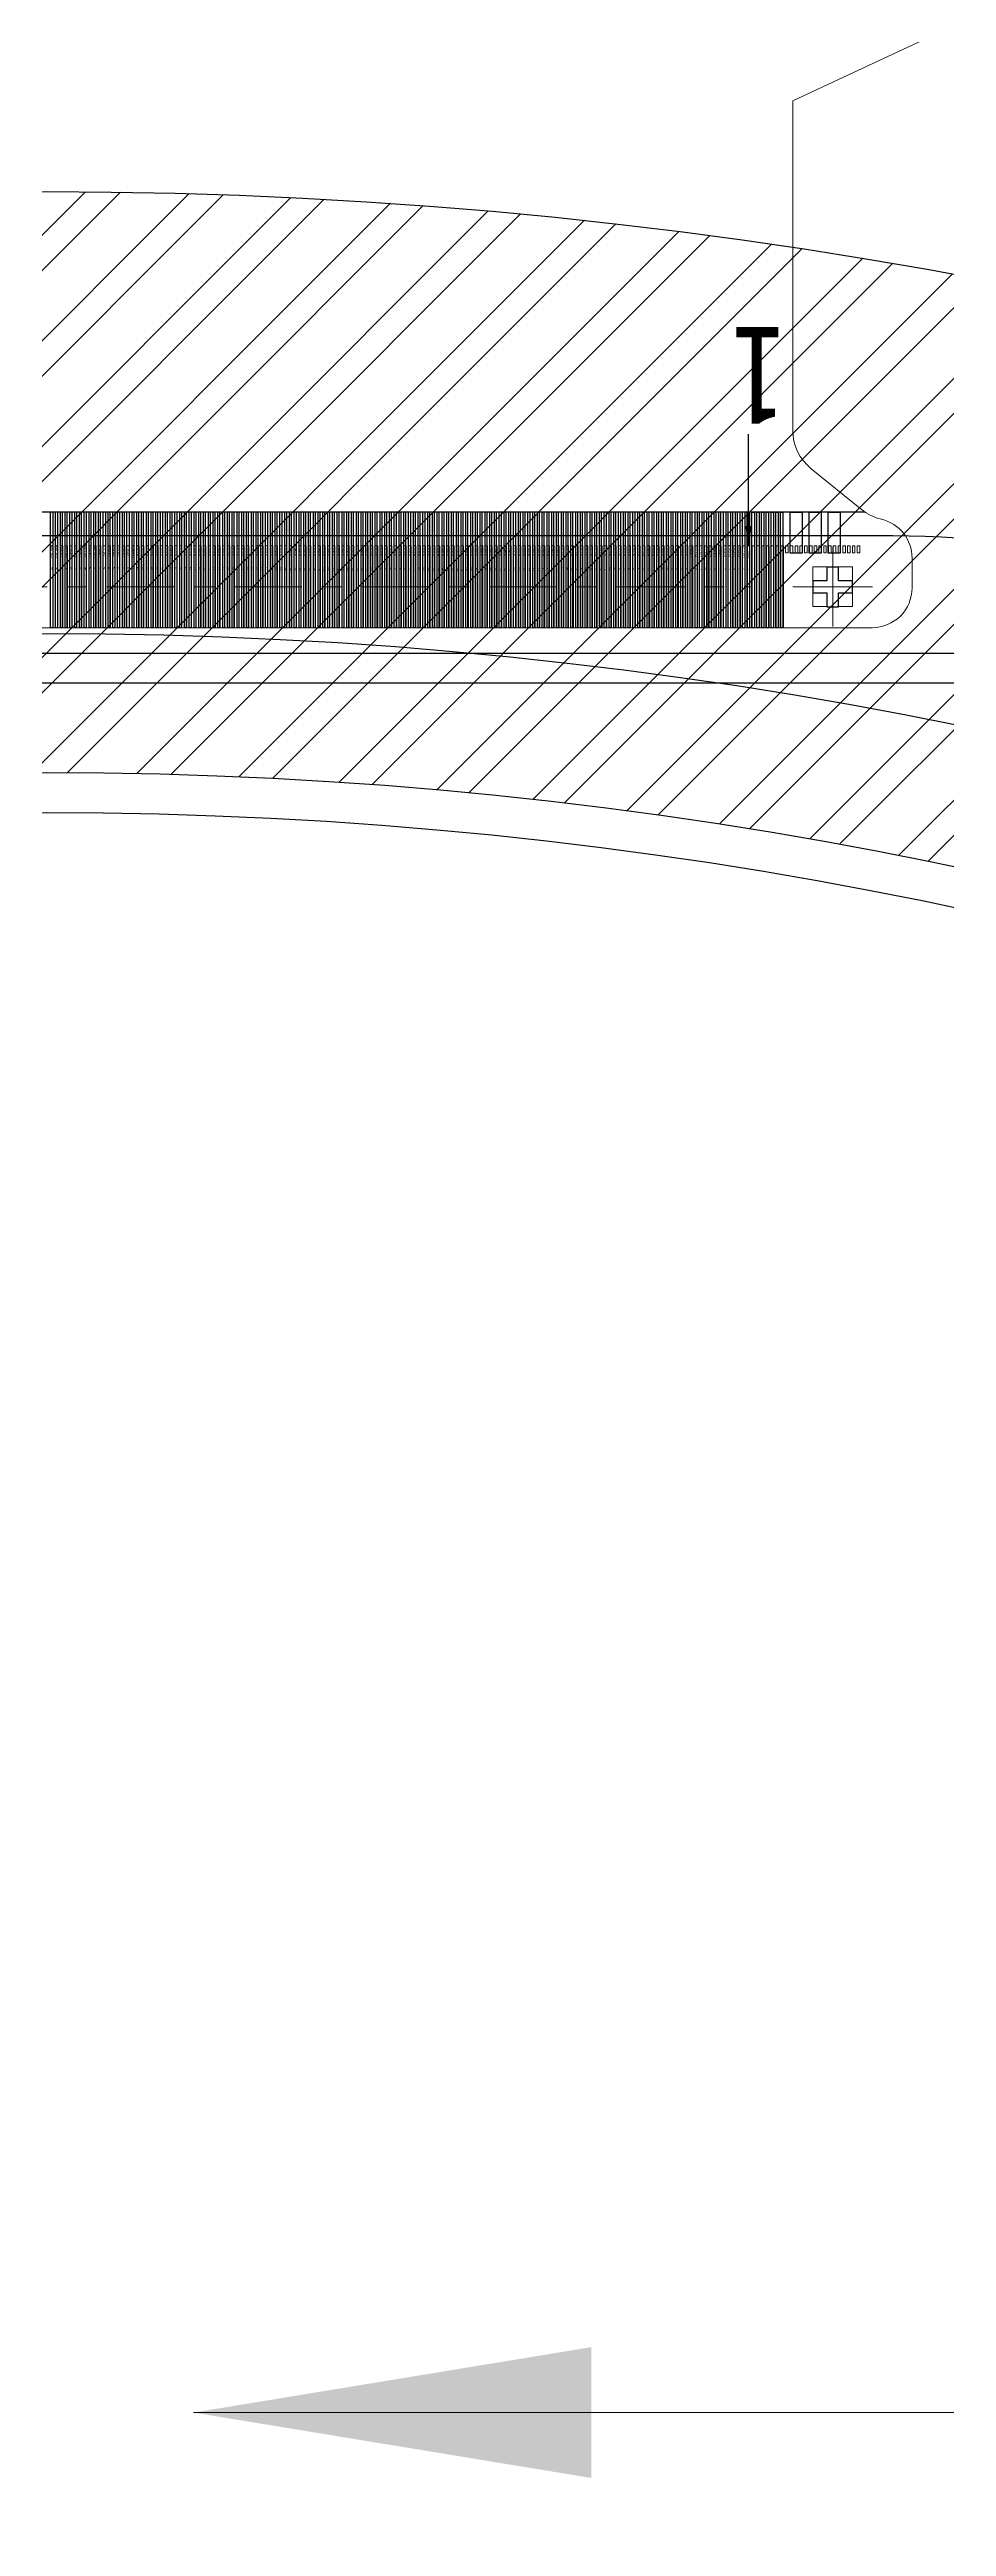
# Model space of a CAD drawing. Header units: inches. Extents: x 265 to 1423, y -753 to -394.
# Drawn here: x 1141.51 to 1146.02, y -616.53 to -604.08 of the extents above; entities that cross this region are included whole.
import ezdxf
from ezdxf.enums import TextEntityAlignment as Align

# ---------------------------------------------------------------- set-up
doc = ezdxf.new("R2010")
doc.units = ezdxf.units.IN
doc.header["$LTSCALE"] = 0.909449
doc.header["$MEASUREMENT"] = 0
doc.header["$PDMODE"] = 3
doc.header["$PDSIZE"] = 0.3125
doc.linetypes.add('CENTER', pattern=[0.6, 0.375, -0.075, 0.075, -0.075])
doc.layers.get('0').update_dxf_attribs({"linetype": 'CONTINUOUS'})
doc.layers.get('Defpoints').update_dxf_attribs({"linetype": 'CONTINUOUS'})
for name, color, linetype in [('01 Copper', 3, 'CONTINUOUS'), ('06 Cutline', 4, 'CONTINUOUS'), ('09 Center_line', 1, 'CONTINUOUS'), ('13 OL no.', 190, 'CONTINUOUS'), ('14 OL name', 220, 'CONTINUOUS'), ('COVER LENS', 6, 'CONTINUOUS'), ('DIM（标注）', 3, 'CONTINUOUS')]:
    doc.layers.add(name, color=color, linetype=linetype)
doc.layers.add('中心线', color=1, linetype='CENTER', lineweight=0)
doc.styles.add('CCN-1', font='SimSun.ttf', dxfattribs={"width": 0.85})
doc.styles.add('MBC_Arial_Font', font='arial.ttf')
doc.styles.get("Standard").update_dxf_attribs({"font": 'txt', "width": 0.8})
doc.styles.add('宋体', font='SimSun.ttf', dxfattribs={"width": 0.8})
doc.dimstyles.new('DIM-CCN', dxfattribs={"dimscale": 0.9, "dimtxt": 1.7, "dimasz": 1.8, "dimexe": 1.5, "dimexo": 0.5, "dimgap": 0.3, "dimtad": 1, "dimzin": 0, "dimdsep": 46, "dimtxsty": 'CCN-1', "dimblk": 'OPEN30', "dimcen": 0.05, "dimclrd": 256, "dimclre": 256, "dimclrt": 256, "dimadec": 0, "dimazin": 0, "dimtfac": 1, "dimtofl": 0, "dimtmove": 0, "dimatfit": 3, "dimldrblk": 'OPEN30', "dimfxl": 1, "dimtolj": 1, "dimtzin": 0, "dimlwd": -1, "dimlwe": -1, "dimarcsym": 0})
doc.dimstyles.new('ISO-25', dxfattribs={"dimtxt": 2.5, "dimasz": 2.5, "dimexe": 1.25, "dimexo": 0.625, "dimtad": 1, "dimtxsty": 'Standard', "dimcen": 2.5, "dimadec": 0, "dimazin": 0, "dimtfac": 1, "dimtmove": 0, "dimatfit": 3, "dimfxl": 1, "dimarcsym": 0})
doc.dimstyles.new('STANDARD$7', dxfattribs={"dimtxt": 1.5, "dimasz": 0.3, "dimexe": 0.25, "dimexo": 0.25, "dimgap": 0.25, "dimtad": 0, "dimzin": 0, "dimdsep": 46, "dimtxsty": 'Standard', "dimcen": 0.5, "dimclrd": 256, "dimclre": 5, "dimclrt": 256, "dimazin": 0, "dimtfac": 1, "dimtmove": 0, "dimatfit": 1, "dimfxl": 1, "dimtolj": 1, "dimtzin": 0, "dimlwd": -1, "dimarcsym": 0})

# ---------------------------------------------------------------- blocks, each defined once
blk = doc.blocks.new('GVO3310')
at = {"color": 1}
blk.add_line((3755.74, -505.905), (3747.508, -505.905), dxfattribs=at)
at = {"layer": '01 Copper'}
for p, q in [((3751.907, -506.485), (3751.907, -505.905)), ((3751.919, -505.905), (3751.919, -506.485))]:
    blk.add_line(p, q, dxfattribs=at)
for points in [[(3751.643, -506.485), (3751.643, -505.905)], [(3751.655, -505.905), (3751.655, -506.485)], [(3751.667, -505.905), (3751.667, -506.485)], [(3751.679, -506.485), (3751.679, -505.905)], [(3751.691, -505.905), (3751.691, -506.485)], [(3751.703, -506.485), (3751.703, -505.905)], [(3751.715, -505.905), (3751.715, -506.485)], [(3751.727, -506.485), (3751.727, -505.905)], [(3751.739, -505.905), (3751.739, -506.485)], [(3751.751, -506.485), (3751.751, -505.905)], [(3751.763, -505.905), (3751.763, -506.485)], [(3751.775, -506.485), (3751.775, -505.905)], [(3751.787, -505.905), (3751.787, -506.485)], [(3751.799, -506.485), (3751.799, -505.905)], [(3751.811, -505.905), (3751.811, -506.485)], [(3751.823, -506.485), (3751.823, -505.905)], [(3751.835, -505.905), (3751.835, -506.485)], [(3751.847, -506.485), (3751.847, -505.905)], [(3751.859, -505.905), (3751.859, -506.485)], [(3751.871, -506.485), (3751.871, -505.905)], [(3751.883, -505.905), (3751.883, -506.485)], [(3751.895, -506.485), (3751.895, -505.905)], [(3751.931, -505.905), (3751.931, -506.485)], [(3751.943, -506.485), (3751.943, -505.905)], [(3751.955, -505.905), (3751.955, -506.485)], [(3751.967, -505.905), (3751.967, -506.485)], [(3751.979, -506.485), (3751.979, -505.905)], [(3751.991, -506.485), (3751.991, -505.905)], [(3752.003, -505.905), (3752.003, -506.485)], [(3752.015, -506.485), (3752.015, -505.905)], [(3752.027, -506.485), (3752.027, -505.905)], [(3752.039, -505.905), (3752.039, -506.485)], [(3752.051, -505.905), (3752.051, -506.485)], [(3752.063, -506.485), (3752.063, -505.905)], [(3752.075, -505.905), (3752.075, -506.485)], [(3752.087, -506.485), (3752.087, -505.905)], [(3752.099, -505.905), (3752.099, -506.485)], [(3752.111, -506.485), (3752.111, -505.905)], [(3752.123, -505.905), (3752.123, -506.485)], [(3752.135, -506.485), (3752.135, -505.905)], [(3752.147, -505.905), (3752.147, -506.485)], [(3752.159, -506.485), (3752.159, -505.905)], [(3752.171, -505.905), (3752.171, -506.485)], [(3752.183, -506.485), (3752.183, -505.905)], [(3752.195, -505.905), (3752.195, -506.485)], [(3752.207, -506.485), (3752.207, -505.905)], [(3752.219, -505.905), (3752.219, -506.485)], [(3752.231, -506.485), (3752.231, -505.905)], [(3752.243, -505.905), (3752.243, -506.485)], [(3752.255, -506.485), (3752.255, -505.905)], [(3752.267, -505.905), (3752.267, -506.485)], [(3752.279, -506.485), (3752.279, -505.905)], [(3752.291, -505.905), (3752.291, -506.485)], [(3752.303, -506.485), (3752.303, -505.905)], [(3752.315, -505.905), (3752.315, -506.485)], [(3752.327, -506.485), (3752.327, -505.905)], [(3752.339, -505.905), (3752.339, -506.485)], [(3752.351, -506.485), (3752.351, -505.905)], [(3752.363, -505.905), (3752.363, -506.485)], [(3752.375, -506.485), (3752.375, -505.905)], [(3752.387, -505.905), (3752.387, -506.485)], [(3752.399, -506.485), (3752.399, -505.905)], [(3752.411, -505.905), (3752.411, -506.485)], [(3752.423, -506.485), (3752.423, -505.905)], [(3752.435, -505.905), (3752.435, -506.485)], [(3752.447, -506.485), (3752.447, -505.905)], [(3752.459, -505.905), (3752.459, -506.485)], [(3752.471, -506.485), (3752.471, -505.905)], [(3752.483, -505.905), (3752.483, -506.485)], [(3752.495, -506.485), (3752.495, -505.905)], [(3752.507, -505.905), (3752.507, -506.485)], [(3752.519, -506.485), (3752.519, -505.905)], [(3752.531, -505.905), (3752.531, -506.485)], [(3752.543, -506.485), (3752.543, -505.905)], [(3752.555, -505.905), (3752.555, -506.485)], [(3752.567, -506.485), (3752.567, -505.905)], [(3752.579, -505.905), (3752.579, -506.485)], [(3752.591, -506.485), (3752.591, -505.905)], [(3752.603, -505.905), (3752.603, -506.485)], [(3752.615, -506.485), (3752.615, -505.905)], [(3752.627, -505.905), (3752.627, -506.485)], [(3752.639, -506.485), (3752.639, -505.905)], [(3752.651, -505.905), (3752.651, -506.485)], [(3752.663, -506.485), (3752.663, -505.905)], [(3752.675, -505.905), (3752.675, -506.485)], [(3752.687, -506.485), (3752.687, -505.905)], [(3752.699, -505.905), (3752.699, -506.485)], [(3752.711, -506.485), (3752.711, -505.905)], [(3752.723, -505.905), (3752.723, -506.485)], [(3752.735, -506.485), (3752.735, -505.905)], [(3752.747, -505.905), (3752.747, -506.485)], [(3752.759, -506.485), (3752.759, -505.905)], [(3752.771, -505.905), (3752.771, -506.485)], [(3752.783, -506.485), (3752.783, -505.905)], [(3752.795, -505.905), (3752.795, -506.485)], [(3752.807, -506.485), (3752.807, -505.905)], [(3752.819, -505.905), (3752.819, -506.485)], [(3752.831, -506.485), (3752.831, -505.905)], [(3752.843, -505.905), (3752.843, -506.485)], [(3752.855, -506.485), (3752.855, -505.905)], [(3752.867, -505.905), (3752.867, -506.485)], [(3752.879, -506.485), (3752.879, -505.905)], [(3752.891, -505.905), (3752.891, -506.485)], [(3752.903, -506.485), (3752.903, -505.905)], [(3752.915, -505.905), (3752.915, -506.485)], [(3752.927, -506.485), (3752.927, -505.905)], [(3752.939, -505.905), (3752.939, -506.485)], [(3752.951, -506.485), (3752.951, -505.905)], [(3752.963, -505.905), (3752.963, -506.485)], [(3752.975, -506.485), (3752.975, -505.905)], [(3752.987, -505.905), (3752.987, -506.485)], [(3752.999, -506.485), (3752.999, -505.905)], [(3753.011, -505.905), (3753.011, -506.485)], [(3753.023, -506.485), (3753.023, -505.905)], [(3753.035, -505.905), (3753.035, -506.485)], [(3753.047, -506.485), (3753.047, -505.905)], [(3753.059, -505.905), (3753.059, -506.485)], [(3753.071, -506.485), (3753.071, -505.905)], [(3753.083, -505.905), (3753.083, -506.485)], [(3753.095, -506.485), (3753.095, -505.905)], [(3753.107, -505.905), (3753.107, -506.485)], [(3753.119, -506.485), (3753.119, -505.905)], [(3753.131, -505.905), (3753.131, -506.485)], [(3753.143, -506.485), (3753.143, -505.905)], [(3753.155, -505.905), (3753.155, -506.485)], [(3753.167, -506.485), (3753.167, -505.905)], [(3753.179, -505.905), (3753.179, -506.485)], [(3753.191, -506.485), (3753.191, -505.905)], [(3753.203, -505.905), (3753.203, -506.485)], [(3753.215, -506.485), (3753.215, -505.905)], [(3753.226, -505.905), (3753.226, -506.485)], [(3753.238, -506.485), (3753.238, -505.905)], [(3753.25, -505.905), (3753.25, -506.485)], [(3753.262, -506.485), (3753.262, -505.905)], [(3753.274, -505.905), (3753.274, -506.485)], [(3753.286, -506.485), (3753.286, -505.905)], [(3753.298, -505.905), (3753.298, -506.485)], [(3753.31, -506.485), (3753.31, -505.905)], [(3753.322, -505.905), (3753.322, -506.485)], [(3753.334, -506.485), (3753.334, -505.905)], [(3753.346, -505.905), (3753.346, -506.485)], [(3753.358, -506.485), (3753.358, -505.905)], [(3753.37, -505.905), (3753.37, -506.485)], [(3753.382, -506.485), (3753.382, -505.905)], [(3753.394, -505.905), (3753.394, -506.485)], [(3753.406, -506.485), (3753.406, -505.905)], [(3753.418, -505.905), (3753.418, -506.485)], [(3753.43, -506.485), (3753.43, -505.905)], [(3753.442, -505.905), (3753.442, -506.485)], [(3753.454, -506.485), (3753.454, -505.905)], [(3753.466, -505.905), (3753.466, -506.485)], [(3753.478, -506.485), (3753.478, -505.905)], [(3753.49, -505.905), (3753.49, -506.485)], [(3753.502, -506.485), (3753.502, -505.905)], [(3753.514, -505.905), (3753.514, -506.485)], [(3753.526, -506.485), (3753.526, -505.905)], [(3753.538, -505.905), (3753.538, -506.485)], [(3753.55, -506.485), (3753.55, -505.905)], [(3753.562, -505.905), (3753.562, -506.485)], [(3753.574, -506.485), (3753.574, -505.905)], [(3753.586, -505.905), (3753.586, -506.485)], [(3753.598, -506.485), (3753.598, -505.905)], [(3753.61, -505.905), (3753.61, -506.485)], [(3753.622, -506.485), (3753.622, -505.905)], [(3753.634, -505.905), (3753.634, -506.485)], [(3753.646, -506.485), (3753.646, -505.905)], [(3753.658, -505.905), (3753.658, -506.485)], [(3753.67, -506.485), (3753.67, -505.905)], [(3753.682, -505.905), (3753.682, -506.485)], [(3753.694, -506.485), (3753.694, -505.905)], [(3753.706, -505.905), (3753.706, -506.485)], [(3753.718, -506.485), (3753.718, -505.905)], [(3753.73, -505.905), (3753.73, -506.485)], [(3753.742, -506.485), (3753.742, -505.905)], [(3753.754, -505.905), (3753.754, -506.485)], [(3753.766, -506.485), (3753.766, -505.905)], [(3753.778, -505.905), (3753.778, -506.485)], [(3753.79, -506.485), (3753.79, -505.905)], [(3753.802, -505.905), (3753.802, -506.485)], [(3753.814, -506.485), (3753.814, -505.905)], [(3753.826, -505.905), (3753.826, -506.485)], [(3753.838, -506.485), (3753.838, -505.905)], [(3753.85, -505.905), (3753.85, -506.485)], [(3753.862, -506.485), (3753.862, -505.905)], [(3753.874, -505.905), (3753.874, -506.485)], [(3753.886, -506.485), (3753.886, -505.905)], [(3753.898, -505.905), (3753.898, -506.485)], [(3753.91, -506.485), (3753.91, -505.905)], [(3753.922, -505.905), (3753.922, -506.485)], [(3753.934, -506.485), (3753.934, -505.905)], [(3753.946, -505.905), (3753.946, -506.485)], [(3753.958, -506.485), (3753.958, -505.905)], [(3753.97, -505.905), (3753.97, -506.485)], [(3753.982, -506.485), (3753.982, -505.905)], [(3753.994, -505.905), (3753.994, -506.485)], [(3754.006, -506.485), (3754.006, -505.905)], [(3754.018, -505.905), (3754.018, -506.485)], [(3754.03, -506.485), (3754.03, -505.905)], [(3754.042, -505.905), (3754.042, -506.485)], [(3754.054, -506.485), (3754.054, -505.905)], [(3754.066, -505.905), (3754.066, -506.485)], [(3754.078, -506.485), (3754.078, -505.905)], [(3754.09, -505.905), (3754.09, -506.485)], [(3754.102, -506.485), (3754.102, -505.905)], [(3754.114, -505.905), (3754.114, -506.485)], [(3754.126, -506.485), (3754.126, -505.905)], [(3754.138, -505.905), (3754.138, -506.485)], [(3754.15, -506.485), (3754.15, -505.905)], [(3754.162, -505.905), (3754.162, -506.485)], [(3754.174, -506.485), (3754.174, -505.905)], [(3754.186, -505.905), (3754.186, -506.485)], [(3754.198, -506.485), (3754.198, -505.905)], [(3754.21, -505.905), (3754.21, -506.485)], [(3754.222, -506.485), (3754.222, -505.905)], [(3754.234, -505.905), (3754.234, -506.485)], [(3754.246, -506.485), (3754.246, -505.905)], [(3754.258, -505.905), (3754.258, -506.485)], [(3754.27, -506.485), (3754.27, -505.905)], [(3754.282, -505.905), (3754.282, -506.485)], [(3754.294, -506.485), (3754.294, -505.905)], [(3754.306, -505.905), (3754.306, -506.485)], [(3754.318, -506.485), (3754.318, -505.905)], [(3754.33, -505.905), (3754.33, -506.485)], [(3754.342, -506.485), (3754.342, -505.905)], [(3754.354, -505.905), (3754.354, -506.485)], [(3754.366, -506.485), (3754.366, -505.905)], [(3754.378, -505.905), (3754.378, -506.485)], [(3754.39, -506.485), (3754.39, -505.905)], [(3754.402, -505.905), (3754.402, -506.485)], [(3754.414, -506.485), (3754.414, -505.905)], [(3754.426, -505.905), (3754.426, -506.485)], [(3754.438, -506.485), (3754.438, -505.905)], [(3754.45, -505.905), (3754.45, -506.485)], [(3754.462, -506.485), (3754.462, -505.905)], [(3754.474, -505.905), (3754.474, -506.485)], [(3754.486, -506.485), (3754.486, -505.905)], [(3754.498, -505.905), (3754.498, -506.485)], [(3754.51, -506.485), (3754.51, -505.905)], [(3754.522, -505.905), (3754.522, -506.485)], [(3754.534, -506.485), (3754.534, -505.905)], [(3754.546, -505.905), (3754.546, -506.485)], [(3754.558, -506.485), (3754.558, -505.905)], [(3754.57, -505.905), (3754.57, -506.485)], [(3754.582, -506.485), (3754.582, -505.905)], [(3754.594, -505.905), (3754.594, -506.485)], [(3754.606, -506.485), (3754.606, -505.905)], [(3754.618, -505.905), (3754.618, -506.485)], [(3754.63, -506.485), (3754.63, -505.905)], [(3754.642, -505.905), (3754.642, -506.485)], [(3754.654, -506.485), (3754.654, -505.905)], [(3754.666, -505.905), (3754.666, -506.485)], [(3754.678, -506.485), (3754.678, -505.905)], [(3754.69, -505.905), (3754.69, -506.485)], [(3754.702, -506.485), (3754.702, -505.905)], [(3754.714, -505.905), (3754.714, -506.485)], [(3754.726, -506.485), (3754.726, -505.905)], [(3754.738, -505.905), (3754.738, -506.485)], [(3754.75, -506.485), (3754.75, -505.905)], [(3754.762, -505.905), (3754.762, -506.485)], [(3754.774, -506.485), (3754.774, -505.905)], [(3754.786, -505.905), (3754.786, -506.485)], [(3754.798, -506.485), (3754.798, -505.905)], [(3754.81, -505.905), (3754.81, -506.485)], [(3754.822, -506.485), (3754.822, -505.905)], [(3754.834, -505.905), (3754.834, -506.485)], [(3754.846, -506.485), (3754.846, -505.905)], [(3754.858, -505.905), (3754.858, -506.485)], [(3754.87, -506.485), (3754.87, -505.905)], [(3754.882, -505.905), (3754.882, -506.485)], [(3754.894, -505.905), (3754.894, -506.485)], [(3754.906, -506.485), (3754.906, -505.905)], [(3754.918, -505.905), (3754.918, -506.485)], [(3754.93, -506.485), (3754.93, -505.905)], [(3754.942, -505.905), (3754.942, -506.485)], [(3754.954, -506.485), (3754.954, -505.905)], [(3754.966, -506.485), (3754.966, -505.905)], [(3754.978, -505.905), (3754.978, -506.485)], [(3754.99, -506.485), (3754.99, -505.905)], [(3755.002, -505.905), (3755.002, -506.485)], [(3755.014, -506.485), (3755.014, -505.905)], [(3755.026, -505.905), (3755.026, -506.485)], [(3755.038, -505.905), (3755.038, -506.485)], [(3755.05, -506.485), (3755.05, -505.905)], [(3755.062, -505.905), (3755.062, -506.485)], [(3755.074, -506.485), (3755.074, -505.905)], [(3755.086, -505.905), (3755.086, -506.485)], [(3755.098, -506.485), (3755.098, -505.905)], [(3755.11, -506.485), (3755.11, -505.905)], [(3755.122, -506.485), (3755.122, -505.905)], [(3755.134, -505.905), (3755.134, -506.485)], [(3755.146, -506.485), (3755.146, -505.905)], [(3755.158, -505.905), (3755.158, -506.485)]]:
    blk.add_lwpolyline(points, dxfattribs=at)
for points in [[(3755.17, -506.485), (3755.17, -505.905), (3755.182, -505.905), (3755.182, -506.485)], [(3755.194, -506.485), (3755.194, -505.905), (3755.206, -505.905), (3755.206, -506.485)], [(3755.218, -506.485), (3755.218, -505.905), (3755.23, -505.905), (3755.23, -506.485)], [(3755.242, -506.485), (3755.242, -505.905), (3755.254, -505.905), (3755.254, -506.485)], [(3755.266, -506.485), (3755.266, -505.905), (3755.278, -505.905), (3755.278, -506.485)], [(3755.29, -506.485), (3755.29, -505.905), (3755.302, -505.905), (3755.302, -506.485)], [(3755.314, -506.485), (3755.314, -505.905), (3755.326, -505.905), (3755.326, -506.485)], [(3755.362, -506.11), (3755.362, -505.905), (3755.422, -505.905), (3755.422, -506.11)], [(3755.458, -506.11), (3755.458, -505.905), (3755.518, -505.905), (3755.518, -506.11)], [(3755.554, -506.11), (3755.554, -505.905), (3755.614, -505.905), (3755.614, -506.11)], [(3755.606, -506.18), (3755.546, -506.18), (3755.546, -506.25), (3755.476, -506.25), (3755.476, -506.31), (3755.546, -506.31), (3755.546, -506.38), (3755.606, -506.38), (3755.606, -506.31), (3755.676, -506.31), (3755.676, -506.25), (3755.606, -506.25)]]:
    blk.add_lwpolyline(points, close=True, dxfattribs=at)
at = {"layer": '06 Cutline', "lineweight": 0}
blk.add_lwpolyline([(3757.736, -502.735), (3755.375, -503.836), (3755.375, -505.492, 0.226485), (3755.468, -505.686), (3755.721, -505.891, 0.112553), (3755.821, -505.94, -0.347906), (3755.975, -506.135), (3755.975, -506.285, -0.414214), (3755.775, -506.485), (3747.475, -506.485, -0.414214), (3747.275, -506.285), (3747.275, -506.135, -0.345535), (3747.428, -505.94, 0.116429), (3747.53, -505.888), (3747.787, -505.67, 0.220246), (3747.875, -505.48), (3747.875, -503.836), (3745.514, -502.735, -0.291473)], format="xyb", dxfattribs=at)
at = {"layer": '09 Center_line', "linetype": 'Continuous', "lineweight": 0, "ltscale": 0.1}
for p, q in [((3755.576, -506.417), (3755.576, -506.142)), ((3755.454, -506.28), (3755.697, -506.28))]:
    blk.add_line(p, q, dxfattribs=at)
at = {"layer": '13 OL no.', "style": 'MBC_Arial_Font'}
for s, p in [('147', (3751.649, -506.191)), ('146', (3751.673, -506.191)), ('145', (3751.697, -506.191)), ('144', (3751.721, -506.191)), ('143', (3751.745, -506.191)), ('142', (3751.769, -506.191)), ('141', (3751.793, -506.191)), ('140', (3751.817, -506.191)), ('139', (3751.841, -506.191)), ('138', (3751.865, -506.191)), ('137', (3751.889, -506.191)), ('136', (3751.913, -506.191)), ('135', (3751.937, -506.191)), ('134', (3751.961, -506.191)), ('133', (3751.985, -506.191)), ('132', (3752.009, -506.191)), ('131', (3752.033, -506.191)), ('130', (3752.057, -506.191)), ('129', (3752.081, -506.191)), ('128', (3752.105, -506.191)), ('127', (3752.129, -506.191)), ('126', (3752.153, -506.191)), ('125', (3752.177, -506.191)), ('124', (3752.201, -506.191)), ('123', (3752.225, -506.191)), ('122', (3752.249, -506.191)), ('121', (3752.273, -506.191)), ('120', (3752.297, -506.191)), ('119', (3752.321, -506.191)), ('118', (3752.345, -506.191)), ('117', (3752.369, -506.191)), ('116', (3752.393, -506.191)), ('115', (3752.417, -506.191)), ('114', (3752.441, -506.191)), ('113', (3752.465, -506.191)), ('112', (3752.489, -506.191)), ('111', (3752.513, -506.191)), ('110', (3752.537, -506.191)), ('109', (3752.561, -506.191)), ('108', (3752.585, -506.191)), ('107', (3752.609, -506.191)), ('106', (3752.633, -506.191)), ('105', (3752.657, -506.191)), ('104', (3752.681, -506.191)), ('103', (3752.705, -506.191)), ('102', (3752.729, -506.191)), ('101', (3752.753, -506.191)), ('100', (3752.777, -506.191)), ('99', (3752.801, -506.191)), ('98', (3752.825, -506.191)), ('97', (3752.849, -506.191)), ('96', (3752.873, -506.191)), ('95', (3752.897, -506.191)), ('94', (3752.921, -506.191)), ('93', (3752.945, -506.191)), ('92', (3752.969, -506.191)), ('91', (3752.993, -506.191)), ('90', (3753.017, -506.191)), ('89', (3753.041, -506.191)), ('88', (3753.065, -506.191)), ('87', (3753.089, -506.191)), ('86', (3753.113, -506.191)), ('85', (3753.137, -506.191)), ('84', (3753.161, -506.191)), ('83', (3753.185, -506.191)), ('82', (3753.209, -506.191)), ('81', (3753.232, -506.191)), ('80', (3753.256, -506.191)), ('79', (3753.28, -506.191)), ('78', (3753.304, -506.191)), ('77', (3753.328, -506.191)), ('76', (3753.352, -506.191)), ('75', (3753.376, -506.191)), ('74', (3753.4, -506.191)), ('73', (3753.424, -506.191)), ('72', (3753.448, -506.191)), ('71', (3753.472, -506.191)), ('70', (3753.496, -506.191)), ('69', (3753.52, -506.191)), ('68', (3753.544, -506.191)), ('67', (3753.568, -506.191)), ('66', (3753.592, -506.191)), ('65', (3753.616, -506.191)), ('64', (3753.64, -506.191)), ('63', (3753.664, -506.191)), ('62', (3753.688, -506.191)), ('61', (3753.712, -506.191)), ('60', (3753.736, -506.191)), ('59', (3753.76, -506.191)), ('58', (3753.784, -506.191)), ('57', (3753.808, -506.191)), ('56', (3753.832, -506.191)), ('55', (3753.856, -506.191)), ('54', (3753.88, -506.191)), ('53', (3753.904, -506.191)), ('52', (3753.928, -506.191)), ('51', (3753.952, -506.191)), ('50', (3753.976, -506.191)), ('49', (3754, -506.191)), ('48', (3754.024, -506.191)), ('47', (3754.048, -506.191)), ('46', (3754.072, -506.191)), ('45', (3754.096, -506.191)), ('44', (3754.12, -506.191)), ('43', (3754.144, -506.191)), ('42', (3754.168, -506.191)), ('41', (3754.192, -506.191)), ('40', (3754.216, -506.191)), ('39', (3754.24, -506.191)), ('38', (3754.264, -506.191)), ('37', (3754.288, -506.191)), ('36', (3754.312, -506.191)), ('35', (3754.336, -506.191)), ('34', (3754.36, -506.191)), ('33', (3754.384, -506.191)), ('32', (3754.408, -506.191)), ('31', (3754.432, -506.191)), ('30', (3754.456, -506.191)), ('29', (3754.48, -506.191)), ('28', (3754.504, -506.191)), ('27', (3754.528, -506.191)), ('26', (3754.552, -506.191)), ('25', (3754.576, -506.191)), ('24', (3754.6, -506.191)), ('23', (3754.624, -506.191)), ('22', (3754.648, -506.191)), ('21', (3754.672, -506.191)), ('20', (3754.696, -506.191)), ('19', (3754.72, -506.191)), ('18', (3754.744, -506.191)), ('17', (3754.768, -506.191)), ('16', (3754.792, -506.191)), ('15', (3754.816, -506.191)), ('14', (3754.84, -506.191)), ('13', (3754.864, -506.191)), ('12', (3754.888, -506.191)), ('11', (3754.912, -506.191)), ('10', (3754.936, -506.191)), ('9', (3754.96, -506.191)), ('8', (3754.984, -506.191)), ('7', (3755.008, -506.191)), ('6', (3755.032, -506.191)), ('5', (3755.056, -506.191)), ('4', (3755.08, -506.191)), ('3', (3755.104, -506.191)), ('2', (3755.128, -506.191)), ('1', (3755.152, -506.191))]:
    blk.add_text(s, height=0.01, rotation=90, dxfattribs=at).set_placement(p, align=Align.MIDDLE_CENTER)
at = {"layer": '14 OL name', "style": 'MBC_Arial_Font'}
for s, p in [('VSR_R[5]', (3751.649, -506.106)), ('VSR_R[6]', (3751.673, -506.106)), ('Dummy', (3751.697, -506.106)), ('SW_L[1]', (3751.721, -506.106)), ('Dummy', (3751.745, -506.106)), ('SW_L[2]', (3751.769, -506.106)), ('Dummy', (3751.793, -506.106)), ('SW_L[3]', (3751.817, -506.106)), ('Dummy', (3751.841, -506.106)), ('Scan_466', (3751.865, -506.106)), ('Dummy', (3751.889, -506.106)), ('PVGH', (3751.913, -506.106)), ('Dummy', (3751.937, -506.106)), ('VREFN', (3751.961, -506.106)), ('VREFN', (3751.985, -506.106)), ('Dummy', (3752.009, -506.106)), ('PVGL', (3752.033, -506.106)), ('DUMMY', (3752.057, -506.106)), ('S[121]', (3752.081, -506.106)), ('S[122]', (3752.105, -506.106)), ('S[123]', (3752.129, -506.106)), ('S[124]', (3752.153, -506.106)), ('S[125]', (3752.177, -506.106)), ('S[126]', (3752.201, -506.106)), ('S[127]', (3752.225, -506.106)), ('S[128]', (3752.249, -506.106)), ('S[129]', (3752.273, -506.106)), ('S[130]', (3752.297, -506.106)), ('S[131]', (3752.321, -506.106)), ('S[132]', (3752.345, -506.106)), ('S[133]', (3752.369, -506.106)), ('S[134]', (3752.393, -506.106)), ('S[135]', (3752.417, -506.106)), ('S[136]', (3752.441, -506.106)), ('S[137]', (3752.465, -506.106)), ('S[138]', (3752.489, -506.106)), ('S[139]', (3752.513, -506.106)), ('S[140]', (3752.537, -506.106)), ('S[141]', (3752.561, -506.106)), ('S[142]', (3752.585, -506.106)), ('S[143]', (3752.609, -506.106)), ('S[144]', (3752.633, -506.106)), ('S[145]', (3752.657, -506.106)), ('S[146]', (3752.681, -506.106)), ('S[147]', (3752.705, -506.106)), ('S[148]', (3752.729, -506.106)), ('S[149]', (3752.753, -506.106)), ('S[150]', (3752.777, -506.106)), ('S[151]', (3752.801, -506.106)), ('S[152]', (3752.825, -506.106)), ('S[153]', (3752.849, -506.106)), ('S[154]', (3752.873, -506.106)), ('S[155]', (3752.897, -506.106)), ('S[156]', (3752.921, -506.106)), ('S[157]', (3752.945, -506.106)), ('S[158]', (3752.969, -506.106)), ('S[159]', (3752.993, -506.106)), ('S[160]', (3753.017, -506.106)), ('S[161]', (3753.041, -506.106)), ('S[162]', (3753.065, -506.106)), ('S[163]', (3753.089, -506.106)), ('S[164]', (3753.113, -506.106)), ('S[165]', (3753.137, -506.106)), ('S[166]', (3753.161, -506.106)), ('S[167]', (3753.185, -506.106)), ('S[168]', (3753.209, -506.106)), ('S[169]', (3753.232, -506.106)), ('S[170]', (3753.256, -506.106)), ('S[171]', (3753.28, -506.106)), ('S[172]', (3753.304, -506.106)), ('S[173]', (3753.328, -506.106)), ('S[174]', (3753.352, -506.106)), ('S[175]', (3753.376, -506.106)), ('S[176]', (3753.4, -506.106)), ('S[177]', (3753.424, -506.106)), ('S[178]', (3753.448, -506.106)), ('S[179]', (3753.472, -506.106)), ('S[180]', (3753.496, -506.106)), ('S[181]', (3753.52, -506.106)), ('S[182]', (3753.544, -506.106)), ('S[183]', (3753.568, -506.106)), ('S[184]', (3753.592, -506.106)), ('S[185]', (3753.616, -506.106)), ('S[186]', (3753.64, -506.106)), ('S[187]', (3753.664, -506.106)), ('S[188]', (3753.688, -506.106)), ('S[189]', (3753.712, -506.106)), ('S[190]', (3753.736, -506.106)), ('S[191]', (3753.76, -506.106)), ('S[192]', (3753.784, -506.106)), ('S[193]', (3753.808, -506.106)), ('S[194]', (3753.832, -506.106)), ('S[195]', (3753.856, -506.106)), ('S[196]', (3753.88, -506.106)), ('S[197]', (3753.904, -506.106)), ('S[198]', (3753.928, -506.106)), ('S[199]', (3753.952, -506.106)), ('S[200]', (3753.976, -506.106)), ('S[201]', (3754, -506.106)), ('S[202]', (3754.024, -506.106)), ('S[203]', (3754.048, -506.106)), ('S[204]', (3754.072, -506.106)), ('S[205]', (3754.096, -506.106)), ('S[206]', (3754.12, -506.106)), ('S[207]', (3754.144, -506.106)), ('S[208]', (3754.168, -506.106)), ('S[209]', (3754.192, -506.106)), ('S[210]', (3754.216, -506.106)), ('S[211]', (3754.24, -506.106)), ('S[212]', (3754.264, -506.106)), ('S[213]', (3754.288, -506.106)), ('S[214]', (3754.312, -506.106)), ('S[215]', (3754.336, -506.106)), ('S[216]', (3754.36, -506.106)), ('S[217]', (3754.384, -506.106)), ('S[218]', (3754.408, -506.106)), ('S[219]', (3754.432, -506.106)), ('S[220]', (3754.456, -506.106)), ('S[221]', (3754.48, -506.106)), ('S[222]', (3754.504, -506.106)), ('S[223]', (3754.528, -506.106)), ('S[224]', (3754.552, -506.106)), ('S[225]', (3754.576, -506.106)), ('S[226]', (3754.6, -506.106)), ('S[227]', (3754.624, -506.106)), ('S[228]', (3754.648, -506.106)), ('S[229]', (3754.672, -506.106)), ('S[230]', (3754.696, -506.106)), ('S[231]', (3754.72, -506.106)), ('S[232]', (3754.744, -506.106)), ('S[233]', (3754.768, -506.106)), ('S[234]', (3754.792, -506.106)), ('S[235]', (3754.816, -506.106)), ('S[236]', (3754.84, -506.106)), ('Dummy', (3754.864, -506.106)), ('ELVDD', (3754.888, -506.106)), ('ELVDD', (3754.912, -506.106)), ('ELVDD', (3754.936, -506.106)), ('ELVDD', (3754.96, -506.106)), ('Dummy', (3754.984, -506.106)), ('Dummy', (3755.008, -506.106)), ('ELVSS', (3755.032, -506.106)), ('ELVSS', (3755.056, -506.106)), ('ELVSS', (3755.08, -506.106)), ('ELVSS', (3755.104, -506.106)), ('FOG_L2', (3755.128, -506.106)), ('FOG_L1', (3755.152, -506.106))]:
    blk.add_text(s, height=0.01, rotation=90, dxfattribs=at).set_placement(p, align=Align.MIDDLE_CENTER)
blk = doc.blocks.new('*D173')
at = {"layer": 'Defpoints', "color": 0, "transparency": 16777216}
for p in [(1100.264, -545.595), (1158.268, -545.595), (1137.248, -606.521)]:
    blk.add_point(p, dxfattribs=at)
at = {"layer": 'DIM（标注）', "transparency": 16777216}
for p, q in [((1157.818, -545.595), (1099.364, -545.595)), ((1100.264, -604.271), (1100.264, -547.845)), ((1136.798, -606.521), (1099.364, -606.521))]:
    blk.add_line(p, q, dxfattribs=at)
for points in [[(1099.889, -547.845), (1100.639, -547.845), (1100.264, -545.595)], [(1099.889, -604.271), (1100.639, -604.271), (1100.264, -606.521)]]:
    blk.add_solid(points, dxfattribs=at)
at = {"layer": 'DIM（标注）', "transparency": 16777216, "insert": (1098.781, -576.058), "char_height": 2.25, "attachment_point": 5, "rotation": 90, "style": '宋体'}
blk.add_mtext('\\A1;60.93%%P0.5', dxfattribs=at)
blk = doc.blocks.new('_Open30')
at = {"color": 0, "linetype": 'ByBlock', "lineweight": -2}
for p, q in [((-1, 0.2679), (0, 0)), ((0, 0), (-1, -0.2679)), ((0, 0), (-1, 0))]:
    blk.add_line(p, q, dxfattribs=at)

msp = doc.modelspace()

# ---------------------------------------------------------------- hatches: boundary and pattern name
at = {"true_color": 0x000000}
h = msp.add_hatch(dxfattribs=at)
h.set_pattern_fill('ANSI32', color=18)
h.set_pattern_definition([(45, (115.72092, 0), (-0.26516504, 0.26516504), []), (45, (115.8977, 0), (-0.26516504, 0.26516504), [])])
h.paths.add_polyline_path([(1116.501, -629.79, 1), (1166.501, -629.79, 1)])
h.paths.add_polyline_path([(1163.581, -629.79, -1), (1119.421, -629.79, -1)], flags=16)

# ---------------------------------------------------------------- linework, layer by layer
msp.add_line((1148.111, -607.111), (1134.892, -607.111))
at = {"color": 3}
msp.add_lwpolyline([(1150.568, -650.889, 0.618371), (1152.921, -609.866), (1148.241, -607.183, 0.130855), (1145.754, -606.521), (1141.501, -606.521), (1137.248, -606.521, 0.130855), (1134.761, -607.183), (1130.081, -609.866, 0.618371), (1132.434, -650.889), (1136.096, -652.463, 0.101815), (1138.07, -652.869), (1144.933, -652.869, 0.101815), (1146.907, -652.463)], format="xyb", close=True, dxfattribs=at)
at = {"lineweight": 0}
for points in [[(1141.532, -606.981), (1141.519, -606.981), (1141.519, -606.571), (1141.532, -606.571)], [(1141.556, -606.981), (1141.543, -606.981), (1141.543, -606.571), (1141.556, -606.571)], [(1141.58, -606.981), (1141.567, -606.981), (1141.567, -606.571), (1141.58, -606.571)], [(1141.604, -606.981), (1141.591, -606.981), (1141.591, -606.571), (1141.604, -606.571)], [(1141.628, -606.981), (1141.615, -606.981), (1141.615, -606.571), (1141.628, -606.571)], [(1141.652, -606.981), (1141.639, -606.981), (1141.639, -606.571), (1141.652, -606.571)], [(1141.676, -606.981), (1141.663, -606.981), (1141.663, -606.571), (1141.676, -606.571)], [(1141.7, -606.981), (1141.687, -606.981), (1141.687, -606.571), (1141.7, -606.571)], [(1141.724, -606.981), (1141.711, -606.981), (1141.711, -606.571), (1141.724, -606.571)], [(1141.748, -606.981), (1141.735, -606.981), (1141.735, -606.571), (1141.748, -606.571)], [(1141.772, -606.981), (1141.759, -606.981), (1141.759, -606.571), (1141.772, -606.571)], [(1141.796, -606.981), (1141.783, -606.981), (1141.783, -606.571), (1141.796, -606.571)], [(1141.82, -606.981), (1141.807, -606.981), (1141.807, -606.571), (1141.82, -606.571)], [(1141.844, -606.981), (1141.831, -606.981), (1141.831, -606.571), (1141.844, -606.571)], [(1141.868, -606.981), (1141.855, -606.981), (1141.855, -606.571), (1141.868, -606.571)], [(1141.892, -606.981), (1141.879, -606.981), (1141.879, -606.571), (1141.892, -606.571)], [(1141.916, -606.981), (1141.903, -606.981), (1141.903, -606.571), (1141.916, -606.571)], [(1141.94, -606.981), (1141.927, -606.981), (1141.927, -606.571), (1141.94, -606.571)], [(1141.964, -606.981), (1141.951, -606.981), (1141.951, -606.571), (1141.964, -606.571)], [(1141.988, -606.981), (1141.975, -606.981), (1141.975, -606.571), (1141.988, -606.571)], [(1142.012, -606.981), (1141.999, -606.981), (1141.999, -606.571), (1142.012, -606.571)], [(1142.036, -606.981), (1142.023, -606.981), (1142.023, -606.571), (1142.036, -606.571)], [(1142.06, -606.981), (1142.047, -606.981), (1142.047, -606.571), (1142.06, -606.571)], [(1142.084, -606.981), (1142.071, -606.981), (1142.071, -606.571), (1142.084, -606.571)], [(1142.108, -606.981), (1142.095, -606.981), (1142.095, -606.571), (1142.108, -606.571)], [(1142.132, -606.981), (1142.119, -606.981), (1142.119, -606.571), (1142.132, -606.571)], [(1142.156, -606.981), (1142.143, -606.981), (1142.143, -606.571), (1142.156, -606.571)], [(1142.18, -606.981), (1142.167, -606.981), (1142.167, -606.571), (1142.18, -606.571)], [(1142.204, -606.981), (1142.191, -606.981), (1142.191, -606.571), (1142.204, -606.571)], [(1142.228, -606.981), (1142.215, -606.981), (1142.215, -606.571), (1142.228, -606.571)], [(1142.252, -606.981), (1142.239, -606.981), (1142.239, -606.571), (1142.252, -606.571)], [(1142.276, -606.981), (1142.263, -606.981), (1142.263, -606.571), (1142.276, -606.571)], [(1142.3, -606.981), (1142.287, -606.981), (1142.287, -606.571), (1142.3, -606.571)], [(1142.324, -606.981), (1142.311, -606.981), (1142.311, -606.571), (1142.324, -606.571)], [(1142.348, -606.981), (1142.335, -606.981), (1142.335, -606.571), (1142.348, -606.571)], [(1142.372, -606.981), (1142.359, -606.981), (1142.359, -606.571), (1142.372, -606.571)], [(1142.396, -606.981), (1142.383, -606.981), (1142.383, -606.571), (1142.396, -606.571)], [(1142.42, -606.981), (1142.407, -606.981), (1142.407, -606.571), (1142.42, -606.571)], [(1142.444, -606.981), (1142.431, -606.981), (1142.431, -606.571), (1142.444, -606.571)], [(1142.468, -606.981), (1142.455, -606.981), (1142.455, -606.571), (1142.468, -606.571)], [(1142.492, -606.981), (1142.479, -606.981), (1142.479, -606.571), (1142.492, -606.571)], [(1142.516, -606.981), (1142.503, -606.981), (1142.503, -606.571), (1142.516, -606.571)], [(1142.54, -606.981), (1142.527, -606.981), (1142.527, -606.571), (1142.54, -606.571)], [(1142.564, -606.981), (1142.551, -606.981), (1142.551, -606.571), (1142.564, -606.571)], [(1142.588, -606.981), (1142.575, -606.981), (1142.575, -606.571), (1142.588, -606.571)], [(1142.612, -606.981), (1142.599, -606.981), (1142.599, -606.571), (1142.612, -606.571)], [(1142.636, -606.981), (1142.623, -606.981), (1142.623, -606.571), (1142.636, -606.571)], [(1142.66, -606.981), (1142.647, -606.981), (1142.647, -606.571), (1142.66, -606.571)], [(1142.684, -606.981), (1142.671, -606.981), (1142.671, -606.571), (1142.684, -606.571)], [(1142.708, -606.981), (1142.695, -606.981), (1142.695, -606.571), (1142.708, -606.571)], [(1142.732, -606.981), (1142.719, -606.981), (1142.719, -606.571), (1142.732, -606.571)], [(1142.756, -606.981), (1142.743, -606.981), (1142.743, -606.571), (1142.756, -606.571)], [(1142.78, -606.981), (1142.767, -606.981), (1142.767, -606.571), (1142.78, -606.571)], [(1142.804, -606.981), (1142.791, -606.981), (1142.791, -606.571), (1142.804, -606.571)], [(1142.828, -606.981), (1142.815, -606.981), (1142.815, -606.571), (1142.828, -606.571)], [(1142.852, -606.981), (1142.839, -606.981), (1142.839, -606.571), (1142.852, -606.571)], [(1142.876, -606.981), (1142.863, -606.981), (1142.863, -606.571), (1142.876, -606.571)], [(1142.9, -606.981), (1142.887, -606.981), (1142.887, -606.571), (1142.9, -606.571)], [(1142.924, -606.981), (1142.911, -606.981), (1142.911, -606.571), (1142.924, -606.571)], [(1142.948, -606.981), (1142.935, -606.981), (1142.935, -606.571), (1142.948, -606.571)], [(1142.972, -606.981), (1142.959, -606.981), (1142.959, -606.571), (1142.972, -606.571)], [(1142.996, -606.981), (1142.983, -606.981), (1142.983, -606.571), (1142.996, -606.571)], [(1143.02, -606.981), (1143.007, -606.981), (1143.007, -606.571), (1143.02, -606.571)], [(1143.044, -606.981), (1143.031, -606.981), (1143.031, -606.571), (1143.044, -606.571)], [(1143.068, -606.981), (1143.055, -606.981), (1143.055, -606.571), (1143.068, -606.571)], [(1143.092, -606.981), (1143.079, -606.981), (1143.079, -606.571), (1143.092, -606.571)], [(1143.116, -606.981), (1143.103, -606.981), (1143.103, -606.571), (1143.116, -606.571)], [(1143.14, -606.981), (1143.127, -606.981), (1143.127, -606.571), (1143.14, -606.571)], [(1143.164, -606.981), (1143.151, -606.981), (1143.151, -606.571), (1143.164, -606.571)], [(1143.188, -606.981), (1143.175, -606.981), (1143.175, -606.571), (1143.188, -606.571)], [(1143.212, -606.981), (1143.199, -606.981), (1143.199, -606.571), (1143.212, -606.571)], [(1143.236, -606.981), (1143.223, -606.981), (1143.223, -606.571), (1143.236, -606.571)], [(1143.26, -606.981), (1143.247, -606.981), (1143.247, -606.571), (1143.26, -606.571)], [(1143.284, -606.981), (1143.271, -606.981), (1143.271, -606.571), (1143.284, -606.571)], [(1143.308, -606.981), (1143.295, -606.981), (1143.295, -606.571), (1143.308, -606.571)], [(1143.332, -606.981), (1143.319, -606.981), (1143.319, -606.571), (1143.332, -606.571)], [(1143.356, -606.981), (1143.343, -606.981), (1143.343, -606.571), (1143.356, -606.571)], [(1143.38, -606.981), (1143.367, -606.981), (1143.367, -606.571), (1143.38, -606.571)], [(1143.404, -606.981), (1143.391, -606.981), (1143.391, -606.571), (1143.404, -606.571)], [(1143.428, -606.981), (1143.415, -606.981), (1143.415, -606.571), (1143.428, -606.571)], [(1143.452, -606.981), (1143.439, -606.981), (1143.439, -606.571), (1143.452, -606.571)], [(1143.476, -606.981), (1143.463, -606.981), (1143.463, -606.571), (1143.476, -606.571)], [(1143.5, -606.981), (1143.487, -606.981), (1143.487, -606.571), (1143.5, -606.571)], [(1143.524, -606.981), (1143.511, -606.981), (1143.511, -606.571), (1143.524, -606.571)], [(1143.548, -606.981), (1143.535, -606.981), (1143.535, -606.571), (1143.548, -606.571)], [(1143.572, -606.981), (1143.559, -606.981), (1143.559, -606.571), (1143.572, -606.571)], [(1143.596, -606.981), (1143.583, -606.981), (1143.583, -606.571), (1143.596, -606.571)], [(1143.62, -606.981), (1143.607, -606.981), (1143.607, -606.571), (1143.62, -606.571)], [(1143.644, -606.981), (1143.631, -606.981), (1143.631, -606.571), (1143.644, -606.571)], [(1143.668, -606.981), (1143.655, -606.981), (1143.655, -606.571), (1143.668, -606.571)], [(1143.692, -606.981), (1143.679, -606.981), (1143.679, -606.571), (1143.692, -606.571)], [(1143.716, -606.981), (1143.703, -606.981), (1143.703, -606.571), (1143.716, -606.571)], [(1143.74, -606.981), (1143.727, -606.981), (1143.727, -606.571), (1143.74, -606.571)], [(1143.764, -606.981), (1143.751, -606.981), (1143.751, -606.571), (1143.764, -606.571)], [(1143.788, -606.981), (1143.775, -606.981), (1143.775, -606.571), (1143.788, -606.571)], [(1143.812, -606.981), (1143.799, -606.981), (1143.799, -606.571), (1143.812, -606.571)], [(1143.836, -606.981), (1143.823, -606.981), (1143.823, -606.571), (1143.836, -606.571)], [(1143.86, -606.981), (1143.847, -606.981), (1143.847, -606.571), (1143.86, -606.571)], [(1143.884, -606.981), (1143.871, -606.981), (1143.871, -606.571), (1143.884, -606.571)], [(1143.908, -606.981), (1143.895, -606.981), (1143.895, -606.571), (1143.908, -606.571)], [(1143.932, -606.981), (1143.919, -606.981), (1143.919, -606.571), (1143.932, -606.571)], [(1143.956, -606.981), (1143.943, -606.981), (1143.943, -606.571), (1143.956, -606.571)], [(1143.98, -606.981), (1143.967, -606.981), (1143.967, -606.571), (1143.98, -606.571)], [(1144.004, -606.981), (1143.991, -606.981), (1143.991, -606.571), (1144.004, -606.571)], [(1144.028, -606.981), (1144.015, -606.981), (1144.015, -606.571), (1144.028, -606.571)], [(1144.052, -606.981), (1144.039, -606.981), (1144.039, -606.571), (1144.052, -606.571)], [(1144.076, -606.981), (1144.063, -606.981), (1144.063, -606.571), (1144.076, -606.571)], [(1144.1, -606.981), (1144.087, -606.981), (1144.087, -606.571), (1144.1, -606.571)], [(1144.124, -606.981), (1144.111, -606.981), (1144.111, -606.571), (1144.124, -606.571)], [(1144.148, -606.981), (1144.135, -606.981), (1144.135, -606.571), (1144.148, -606.571)], [(1144.172, -606.981), (1144.159, -606.981), (1144.159, -606.571), (1144.172, -606.571)], [(1144.196, -606.981), (1144.183, -606.981), (1144.183, -606.571), (1144.196, -606.571)], [(1144.22, -606.981), (1144.207, -606.981), (1144.207, -606.571), (1144.22, -606.571)], [(1144.244, -606.981), (1144.231, -606.981), (1144.231, -606.571), (1144.244, -606.571)], [(1144.268, -606.981), (1144.255, -606.981), (1144.255, -606.571), (1144.268, -606.571)], [(1144.292, -606.981), (1144.279, -606.981), (1144.279, -606.571), (1144.292, -606.571)], [(1144.316, -606.981), (1144.303, -606.981), (1144.303, -606.571), (1144.316, -606.571)], [(1144.34, -606.981), (1144.327, -606.981), (1144.327, -606.571), (1144.34, -606.571)], [(1144.364, -606.981), (1144.351, -606.981), (1144.351, -606.571), (1144.364, -606.571)], [(1144.388, -606.981), (1144.375, -606.981), (1144.375, -606.571), (1144.388, -606.571)], [(1144.412, -606.981), (1144.399, -606.981), (1144.399, -606.571), (1144.412, -606.571)], [(1144.436, -606.981), (1144.423, -606.981), (1144.423, -606.571), (1144.436, -606.571)], [(1144.46, -606.981), (1144.447, -606.981), (1144.447, -606.571), (1144.46, -606.571)], [(1144.484, -606.981), (1144.471, -606.981), (1144.471, -606.571), (1144.484, -606.571)], [(1144.508, -606.981), (1144.495, -606.981), (1144.495, -606.571), (1144.508, -606.571)], [(1144.532, -606.981), (1144.519, -606.981), (1144.519, -606.571), (1144.532, -606.571)], [(1144.556, -606.981), (1144.543, -606.981), (1144.543, -606.571), (1144.556, -606.571)], [(1144.58, -606.981), (1144.567, -606.981), (1144.567, -606.571), (1144.58, -606.571)], [(1144.604, -606.981), (1144.591, -606.981), (1144.591, -606.571), (1144.604, -606.571)], [(1144.628, -606.981), (1144.615, -606.981), (1144.615, -606.571), (1144.628, -606.571)], [(1144.652, -606.981), (1144.639, -606.981), (1144.639, -606.571), (1144.652, -606.571)], [(1144.676, -606.981), (1144.663, -606.981), (1144.663, -606.571), (1144.676, -606.571)], [(1144.7, -606.981), (1144.687, -606.981), (1144.687, -606.571), (1144.7, -606.571)], [(1144.724, -606.981), (1144.711, -606.981), (1144.711, -606.571), (1144.724, -606.571)], [(1144.748, -606.981), (1144.735, -606.981), (1144.735, -606.571), (1144.748, -606.571)], [(1144.772, -606.981), (1144.759, -606.981), (1144.759, -606.571), (1144.772, -606.571)], [(1144.796, -606.981), (1144.783, -606.981), (1144.783, -606.571), (1144.796, -606.571)], [(1144.82, -606.981), (1144.807, -606.981), (1144.807, -606.571), (1144.82, -606.571)], [(1144.844, -606.981), (1144.831, -606.981), (1144.831, -606.571), (1144.844, -606.571)], [(1144.868, -606.981), (1144.855, -606.981), (1144.855, -606.571), (1144.868, -606.571)], [(1144.892, -606.981), (1144.879, -606.981), (1144.879, -606.571), (1144.892, -606.571)], [(1144.916, -606.981), (1144.903, -606.981), (1144.903, -606.571), (1144.916, -606.571)], [(1144.94, -606.981), (1144.927, -606.981), (1144.927, -606.571), (1144.94, -606.571)], [(1144.964, -606.981), (1144.951, -606.981), (1144.951, -606.571), (1144.964, -606.571)], [(1144.988, -606.981), (1144.975, -606.981), (1144.975, -606.571), (1144.988, -606.571)], [(1145.012, -606.981), (1144.999, -606.981), (1144.999, -606.571), (1145.012, -606.571)], [(1145.036, -606.981), (1145.023, -606.981), (1145.023, -606.571), (1145.036, -606.571)]]:
    msp.add_lwpolyline(points, close=True, dxfattribs=at)
at = {"color": 3, "lineweight": 0}
for points in [[(1145.06, -606.981), (1145.047, -606.981), (1145.047, -606.571), (1145.06, -606.571)], [(1145.084, -606.981), (1145.071, -606.981), (1145.071, -606.571), (1145.084, -606.571)], [(1145.108, -606.981), (1145.095, -606.981), (1145.095, -606.571), (1145.108, -606.571)], [(1145.132, -606.981), (1145.119, -606.981), (1145.119, -606.571), (1145.132, -606.571)], [(1145.156, -606.981), (1145.143, -606.981), (1145.143, -606.571), (1145.156, -606.571)], [(1145.18, -606.981), (1145.167, -606.981), (1145.167, -606.571), (1145.18, -606.571)], [(1145.204, -606.981), (1145.191, -606.981), (1145.191, -606.571), (1145.204, -606.571)], [(1145.228, -606.606), (1145.215, -606.606), (1145.215, -606.571), (1145.228, -606.571)], [(1145.252, -606.606), (1145.239, -606.606), (1145.239, -606.571), (1145.252, -606.571)], [(1145.276, -606.606), (1145.263, -606.606), (1145.263, -606.571), (1145.276, -606.571)], [(1145.3, -606.606), (1145.287, -606.606), (1145.287, -606.571), (1145.3, -606.571)], [(1145.324, -606.606), (1145.311, -606.606), (1145.311, -606.571), (1145.324, -606.571)], [(1145.348, -606.606), (1145.335, -606.606), (1145.335, -606.571), (1145.348, -606.571)], [(1145.372, -606.606), (1145.359, -606.606), (1145.359, -606.571), (1145.372, -606.571)], [(1145.396, -606.606), (1145.383, -606.606), (1145.383, -606.571), (1145.396, -606.571)], [(1145.42, -606.606), (1145.407, -606.606), (1145.407, -606.571), (1145.42, -606.571)], [(1145.444, -606.606), (1145.431, -606.606), (1145.431, -606.571), (1145.444, -606.571)], [(1145.468, -606.606), (1145.455, -606.606), (1145.455, -606.571), (1145.468, -606.571)], [(1145.492, -606.606), (1145.479, -606.606), (1145.479, -606.571), (1145.492, -606.571)], [(1145.516, -606.606), (1145.503, -606.606), (1145.503, -606.571), (1145.516, -606.571)], [(1145.54, -606.606), (1145.527, -606.606), (1145.527, -606.571), (1145.54, -606.571)], [(1145.564, -606.606), (1145.551, -606.606), (1145.551, -606.571), (1145.564, -606.571)], [(1145.588, -606.606), (1145.575, -606.606), (1145.575, -606.571), (1145.588, -606.571)]]:
    msp.add_lwpolyline(points, close=True, dxfattribs=at)
at = {"linetype": 'Continuous', "lineweight": 0}
for points in [[(1145.352, -606.746), (1145.422, -606.746), (1145.422, -606.676), (1145.352, -606.676)], [(1145.552, -606.746), (1145.482, -606.746), (1145.482, -606.676), (1145.552, -606.676)], [(1145.352, -606.876), (1145.422, -606.876), (1145.422, -606.806), (1145.352, -606.806)], [(1145.552, -606.876), (1145.482, -606.876), (1145.482, -606.806), (1145.552, -606.806)]]:
    msp.add_lwpolyline(points, close=True, dxfattribs=at)
at = {"color": 1, "linetype": 'CENTER', "lineweight": 0}
msp.add_lwpolyline([(1137.955, -606.776), (1145.038, -606.776)], dxfattribs=at)
at = {"color": 4}
msp.add_lwpolyline([(1134.677, -651.69), (1136.501, -651.69), (1136.501, -652.069), (1146.501, -652.069), (1146.501, -651.69), (1148.325, -651.69), (1150.509, -650.752, 0.618371), (1152.846, -609.996), (1148.166, -607.314, 0.005516), (1148.073, -607.261), (1134.929, -607.261, 0.005516), (1134.836, -607.314), (1130.156, -609.996, 0.618371), (1132.494, -650.752), (1134.677, -651.69)], format="xyb", dxfattribs=at)
at = {"color": 1}
for radius in [22.779, 21.879]:
    msp.add_circle((1141.501, -629.79), radius, dxfattribs=at)
at = {"layer": 'COVER LENS', "color": 251, "true_color": 0x636466}
for radius in [25, 22.08]:
    msp.add_circle((1141.501, -629.79), radius, dxfattribs=at)
at = {"layer": '中心线', "lineweight": 0, "ltscale": 10}
for points in [[(1145.452, -606.976), (1145.452, -606.576)], [(1145.252, -606.776), (1145.652, -606.776)]]:
    msp.add_lwpolyline(points, dxfattribs=at)

# ---------------------------------------------------------------- block references
at = {"color": 1}
msp.add_blockref('GVO3310', (-2610.124, -100.497), dxfattribs=at)

# ---------------------------------------------------------------- texts
at = {"lineweight": 0, "insert": (1144.942, -605.971), "char_height": 0.5, "width": 0.75052, "attachment_point": 3, "rotation": 180}
msp.add_mtext('1', dxfattribs=at)

# ---------------------------------------------------------------- dimensions: what is measured, and where the dimension line sits
at = {"layer": 'DIM（标注）'}
dim = msp.add_linear_dim(base=(1100.264, -545.595), p1=(1137.248, -606.521), p2=(1158.268, -545.595), angle=90, text='<>%%P0.5', dimstyle='DIM-CCN', override={"dimtxt": 2.5, "dimasz": 2.5, "dimexe": 1, "dimtxsty": '宋体', "dimsah": 1}, dxfattribs=at)
dim.commit()
dim.dimension.update_dxf_attribs({"geometry": '*D173', "text_midpoint": (1098.781, -576.058)})

# ---------------------------------------------------------------- leaders
at = {"lineweight": 0}
msp.add_leader([(1145.029, -606.571), (1145.029, -606.009)], dimstyle='ISO-25', override={"dimasz": 0.1, "dimgap": 0.1, "dimtad": 0}, dxfattribs=at)
msp.add_leader([(1142.238, -615.954), (1155.306, -615.954)], dimstyle='STANDARD$7', override={"dimasz": 2, "dimexe": 1, "dimgap": 0.6, "dimtad": 0, "dimzin": 1, "dimcen": 0, "dimclrd": 4, "dimclre": 4, "dimlwd": 9, "dimlwe": 9})

doc.saveas('drawing.dxf')
